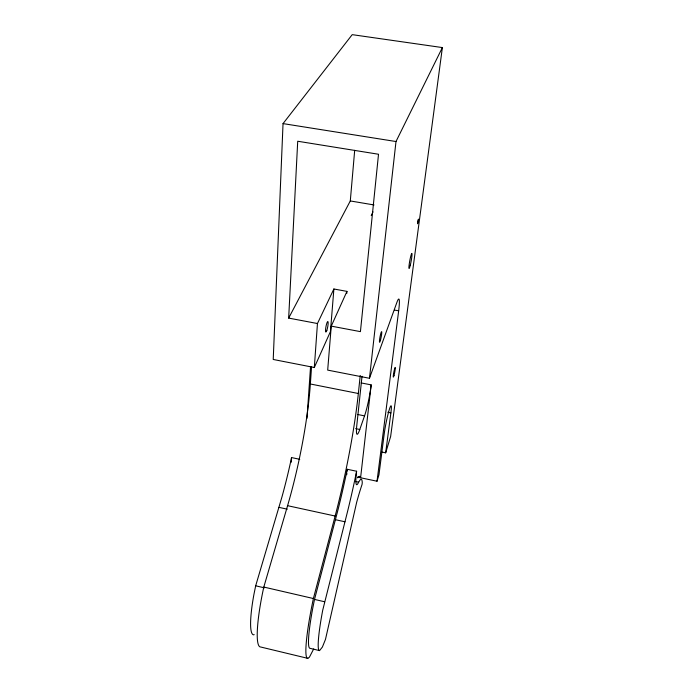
<?xml version="1.0" encoding="UTF-8"?>
<svg xmlns="http://www.w3.org/2000/svg" width="693" height="693" viewBox="0 0 693 693"><rect width="100%" height="100%" fill="white"/><g stroke="black" fill="none" stroke-linecap="round" stroke-linejoin="round"><path stroke-width="1.04" d="M381.696 452.009L385.663 452.832L390.635 436.512L442.377 47.574L352.217 34.65L283.039 123.605L273.224 359.468L314.319 367.498L330.431 331.618L333.887 288.99L346.95 291.381L346.76 293.511M333.887 288.99L317.455 323.527L288.669 318.096L297.713 141.242L378.517 154.253L360.421 331.635L331.254 326.134L327.685 370.114L369.473 378.283L396.916 302.339A24.411 2.4 -79.3 0 1 398.666 310.828L377.018 481.228L357.458 477.096M306.999 418.338L310.551 366.606M313.686 648.951L309.407 657.189L307.796 658.35L260.594 646.985A64.475 10.161 -76.9 0 1 263.799 587.058L287.586 505.682A127.261 23.77 -77.9 0 0 310.36 383.991L311.564 366.718M314.319 367.498L317.455 323.527M288.669 318.096L350.294 200.944L354.686 150.338M307.796 658.35A64.943 7.268 -77.5 0 1 313.392 598.527L335.135 516.034A128.318 17.03 -78.2 0 0 358.342 393.503L360.239 375.441M362.023 376.273L356.808 425.268A23.432 2.659 -78.7 0 0 359.788 429.487L364.544 415.878A22.982 2.564 -78.8 0 0 371.162 384.884L361.096 382.908M369.473 378.283L395.998 141.528L442.377 47.574M371.162 384.884L360.594 477.754A66.649 6.748 -78 0 0 357.683 477.875M385.663 452.832L390.895 412.872A18.079 1.551 -78.8 0 0 389.362 409.381A18.079 1.551 -78.8 0 0 384.139 434.381L378.958 474.844L377.018 481.228M358.636 482.155A33.325 3.456 -78.5 0 1 356.609 471.249L347.236 469.274L346.05 475.026A139.639 18.564 -78.2 0 1 338.21 508.991L314.509 599.419L312.803 607.943A54.912 6.142 -77.5 0 0 310.057 648.327L319.56 650.597L322.384 647.063L325.476 639.405L356.687 502.226A75.52 7.025 -78.1 0 1 362.058 484.45L362.266 482.77A49.203 4.894 -78.1 0 0 360.057 480.015L358.636 482.155L355.622 481.514M356.609 471.249L355.422 477.001A139.873 17.065 -78.3 0 1 347.669 511.044L322.713 610.247A54.998 5.648 -77.6 0 0 319.56 650.597M299.74 459.294L291.545 457.571L290.332 463.262A138.254 27.339 -77.8 0 1 281.99 496.82L255.674 585.81L253.959 594.247A54.444 9.07 -76.8 0 0 253.603 634.831L254.184 634.606M331.254 326.134L346.95 291.381M371.231 215.618L372.999 211.867M283.039 123.605L395.998 141.528M350.294 200.944L374.021 204.955M394.447 310.048L398.666 310.828M310.36 383.991L358.342 393.503M387.829 412.257L390.895 412.872M357.467 414.449L364.544 415.878M355.63 428.638L359.788 429.487M287.586 505.682L335.135 516.034M278.967 507.363L287.274 509.182M335.464 519.707L344.975 521.777M263.799 587.058L313.392 598.527M255.674 585.81L264.431 587.837M314.509 599.419L324.419 601.715M346.725 474.722A33.281 3.76 -78.5 0 1 346.855 473.033M347.028 471.214A33.281 3.76 -78.5 0 1 347.236 469.274M291.303 462.196A33.004 5.553 -78.2 0 1 291.545 457.571M417.584 222.964L417.593 223.77L418.459 219.118L417.584 222.964M410.334 265.003A7.649 0.71 -79.6 0 0 411.859 253.43A7.649 0.71 -79.6 0 0 409.191 264.414A7.649 0.71 -79.6 0 0 410.334 265.003M394.014 375.415A4.955 0.442 -79 0 0 395.296 367.446A4.955 0.442 -79 0 0 393.555 373.813A4.955 0.442 -79 0 0 394.014 375.415M380.362 340.558A5.414 0.589 -79.2 0 0 381.713 331.739A5.414 0.589 -79.2 0 0 379.738 338.479A5.414 0.589 -79.2 0 0 380.362 340.558M326.819 330.414A5.371 0.884 -79.3 0 0 327.988 321.639A5.371 0.884 -79.3 0 0 325.701 328.257A5.371 0.884 -79.3 0 0 326.819 330.414"/></g></svg>
